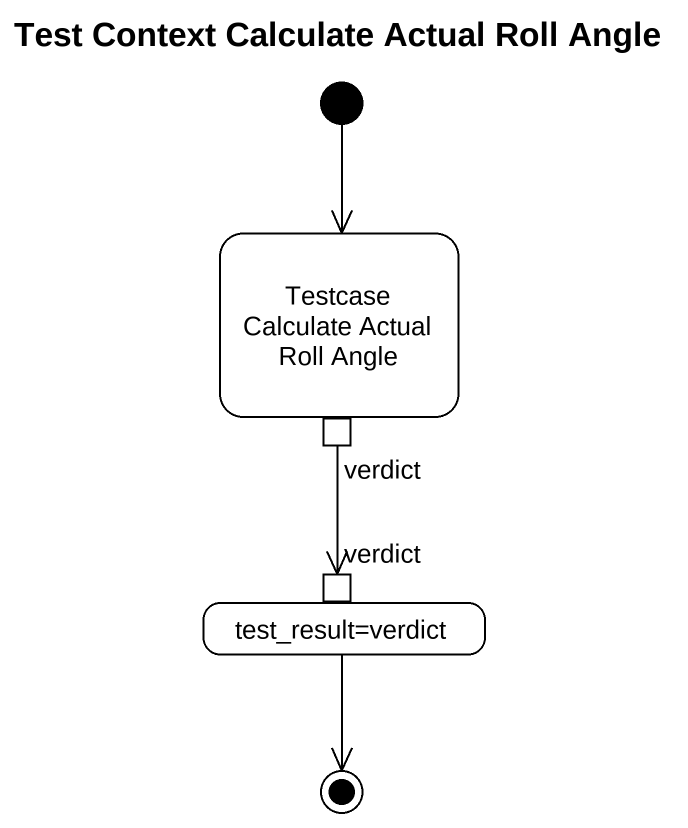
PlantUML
@startuml
title Test Context Calculate Actual Roll Angle
hide empty description
state "Testcase Calculate Actual Roll Angle" as Testcase_Calculate_Actual {
  state verdict <<outputPin>>
}
state "test_result=verdict" as test_result_verdict {
  state "verdict" as verdict_2 <<inputPin>>
}
[*] --> Testcase_Calculate_Actual
verdict --> verdict_2
test_result_verdict --> [*]
@enduml
